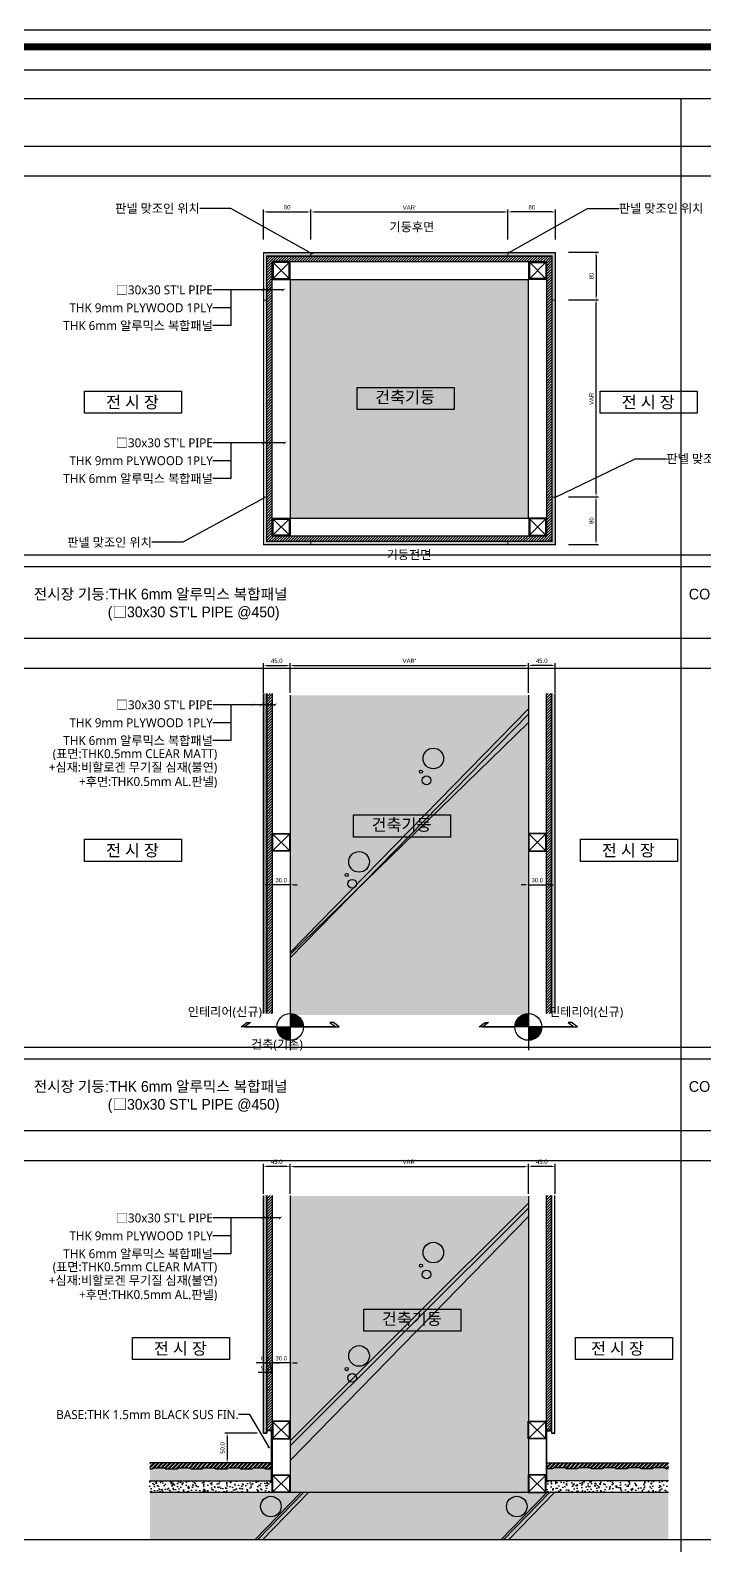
# Model space of a CAD drawing. Header units: millimetres. Extents: x 7297 to 60227, y -7497 to 19324.
# Drawn here: x 54290 to 55422, y -6079 to -3534 of the extents above; entities that cross this region are included whole.
import ezdxf
from ezdxf.enums import TextEntityAlignment as Align

# ---------------------------------------------------------------- set-up
doc = ezdxf.new("R2010")
doc.units = ezdxf.units.MM
doc.layers.add('NS_AL_PANEL', color=32, linetype='Continuous', lineweight=9)
for name, color, linetype in [('NS_COL_CYAN', 4, 'Continuous'), ('NS_COL_D-GREY', 8, 'Continuous'), ('NS_COL_MAGENTA', 6, 'Continuous'), ('NS_COL_RED', 1, 'Continuous'), ('NS_COL_WHITE', 7, 'Continuous'), ('NS_CON', 8, 'Continuous'), ('NS_CON_LINE', 2, 'Continuous'), ('NS_DIM', 1, 'Continuous'), ('NS_FORM', 7, 'Continuous'), ('NS_TEXT', 2, 'Continuous'), ('NS_TEXT_TITLE', 141, 'Continuous')]:
    doc.layers.add(name, color=color, linetype=linetype)
doc.styles.add('DH-TEXT', font='')
doc.styles.add('Expo M', font='Expo M.ttf')
doc.styles.add('MAIN FONT', font='')
doc.styles.add('TEXT', font='malgun.ttf', dxfattribs={"height": 1})
doc.styles.get('DH-TEXT').set_extended_font_data('Modern H Medium')
doc.styles.get('MAIN FONT').set_extended_font_data('HY울릉도L')
doc.dimstyles.new('IZM-GDSI(leader)-10(tick)', dxfattribs={"dimscale": 10, "dimtxt": 1, "dimasz": 0.5, "dimexe": 1, "dimexo": 2, "dimgap": 0.7, "dimtad": 1, "dimdec": 0, "dimrnd": 0.05, "dimdsep": 46, "dimlunit": 6, "dimtxsty": 'MAIN FONT', "dimblk": 'ARCHTICK', "dimcen": 2.5, "dimdle": 1, "dimclrd": 256, "dimclre": 256, "dimclrt": 7, "dimadec": 0, "dimazin": 0, "dimtfac": 1, "dimtdec": 0, "dimtix": 1, "dimtmove": 2, "dimatfit": 3, "dimldrblk": 'ARCHTICK', "dimfxl": 1, "dimlwd": -1, "dimlwe": -1, "dimarcsym": 0})
doc.dimstyles.new('N-SPACE', dxfattribs={"dimscale": 4, "dimtxt": 1.8, "dimasz": 1.5, "dimexe": 1, "dimexo": 1, "dimgap": 1, "dimtad": 1, "dimtoh": 1, "dimdec": 1, "dimzin": 1, "dimdsep": 46, "dimtxsty": 'Expo M', "dimcen": 2, "dimclrd": 1, "dimclre": 1, "dimclrt": 2, "dimadec": 1, "dimazin": 0, "dimtfac": 1, "dimtdec": 1, "dimtix": 1, "dimtmove": 1, "dimatfit": 3, "dimfxl": 1, "dimtolj": 1, "dimtzin": 1, "dimarcsym": 0})
pattern_1 = [(45, (10861.5593, -23321.323), (-3.36759605, 3.36759605), []), (45, (10863.8044, -23321.323), (-3.36759605, 3.36759605), [])]
pattern_2 = [(37.5, (-62117.7164, -61076.142), (-0.16000313, 4.89413237), [0, -3.8608, 0, -4.318, 0, -4.1275]), (7.5, (-62117.7164, -61076.142), (4.49523283, 7.168251), [0, -2.0828, 0, -3.4798, 0, -1.3335]), (327.5, (-62120.8406, -61076.142), (7.9099237, 0.01437185), [0, -1.27, 0, -4.572, 0, -5.969]), (317.5, (-62120.8406, -61076.142), (7.63556452, 2.22929323), [0, -0.635, 0, -2.9972, 0, -3.429])]
pattern_3 = [(50, (51351.13, 2781.026), (18.218467, -1.593909), [1.905, -20.955]), (355, (51351.13, 2781.026), (-3.524283, 19.105664), [1.524, -16.764]), (100.451, (51352.648, 2780.893), (14.69425, 17.51167), [1.619, -17.809]), (46.1842, (51351.13, 2786.106), (27.107904, -4.204233), [2.8575, -31.4325]), (96.6356, (51353.39, 2785.756), (23.74042, 24.742556), [2.4285, -26.7135]), (351.184, (51351.13, 2786.106), (23.74046, 24.74251), [2.286, -25.146]), (21, (51353.67, 2784.836), (15.161488, -10.226552), [1.905, -20.955]), (326, (51353.67, 2784.836), (6.180203, 18.418797), [1.524, -16.764]), (71.4514, (51354.933, 2783.984), (21.34165, 8.192286), [1.619, -17.809]), (37.5, (51351.13, 2781.026), (0.3088603, 8.455504), [0, -16.5608, 0, -17.018, 0, -16.8275]), (7.5, (51351.13, 2781.026), (6.681966, 10.0180575), [0, -9.7028, 0, -16.1798, 0, -6.4135]), (327.5, (51345.466, 2781.026), (13.5590595, -0.5728744), [0, -6.35, 0, -19.812, 0, -26.289]), (317.5, (51342.926, 2781.026), (14.812918, 2.542649), [0, -8.255, 0, -13.1572, 0, -18.669])]
pattern_4 = [(45, (26600.68, 157664.45), (-2.24506403, 2.24506403), [])]
pattern_5 = [(45, (26600.6787, 156965.087), (-2.24506403, 2.24506403), [])]

# ---------------------------------------------------------------- blocks, each defined once
blk = doc.blocks.new('*D634')
at = {"layer": 'NS_DIM', "color": 1, "lineweight": -2, "transparency": 16777216}
for p, q in [((54725.9, -5487.8), (54725.9, -5437.8)), ((54731.9, -5441.8), (55119.9, -5441.8)), ((55125.9, -5487.8), (55125.9, -5437.8))]:
    blk.add_line(p, q, dxfattribs=at)
at = {"layer": 'NS_DIM', "color": 1, "transparency": 16777216}
for points in [[(54731.9, -5440.8), (54731.9, -5442.8), (54725.9, -5441.8)], [(55119.9, -5440.8), (55119.9, -5442.8), (55125.9, -5441.8)]]:
    blk.add_solid(points, dxfattribs=at)
at = {"layer": 'NS_DIM', "color": 2, "transparency": 16777216, "insert": (54925.9, -5434.2), "char_height": 7.2, "attachment_point": 5, "style": 'Expo M'}
blk.add_mtext("\\A1;VAR'", dxfattribs=at)
blk = doc.blocks.new('*D633')
at = {"layer": 'NS_DIM', "color": 1, "lineweight": -2, "transparency": 16777216}
for p, q in [((55125.9, -5487.8), (55125.9, -5437.8)), ((55164.9, -5441.8), (55131.9, -5441.8)), ((55170.9, -5487.8), (55170.9, -5437.8))]:
    blk.add_line(p, q, dxfattribs=at)
at = {"layer": 'NS_DIM', "color": 1, "transparency": 16777216}
for points in [[(55131.9, -5440.8), (55131.9, -5442.8), (55125.9, -5441.8)], [(55164.9, -5440.8), (55164.9, -5442.8), (55170.9, -5441.8)]]:
    blk.add_solid(points, dxfattribs=at)
at = {"layer": 'NS_DIM', "color": 2, "transparency": 16777216, "insert": (55148.4, -5434.1), "char_height": 7.2, "attachment_point": 5, "style": 'Expo M'}
blk.add_mtext('\\A1;45.0', dxfattribs=at)
blk = doc.blocks.new('_ArchTick')
at = {"linetype": 'ByBlock', "const_width": 0.15}
blk.add_lwpolyline([(-0.5, -0.5), (0.5, 0.5)], dxfattribs=at)
blk = doc.blocks.new('*D632')
at = {"layer": 'NS_DIM', "color": 1, "lineweight": -2, "transparency": 16777216}
for p, q in [((54670.3, -5889.6), (54616, -5889.6)), ((54620, -5895.6), (54620, -5933.6)), ((54670.3, -5939.6), (54616, -5939.6))]:
    blk.add_line(p, q, dxfattribs=at)
at = {"layer": 'NS_DIM', "color": 1, "transparency": 16777216}
for points in [[(54619, -5895.6), (54621, -5895.6), (54620, -5889.6)], [(54619, -5933.6), (54621, -5933.6), (54620, -5939.6)]]:
    blk.add_solid(points, dxfattribs=at)
at = {"layer": 'NS_DIM', "color": 2, "transparency": 16777216, "insert": (54612.2, -5914.6), "char_height": 7.2, "attachment_point": 5, "rotation": 90, "style": 'Expo M'}
blk.add_mtext('\\A1;50.0', dxfattribs=at)
blk = doc.blocks.new('*D631')
at = {"layer": 'NS_DIM', "color": 1, "lineweight": -2, "transparency": 16777216}
for p, q in [((54680.9, -4646.8), (54680.9, -4596.8)), ((54686.9, -4600.8), (54719.9, -4600.8)), ((54725.9, -4646.8), (54725.9, -4596.8))]:
    blk.add_line(p, q, dxfattribs=at)
at = {"layer": 'NS_DIM', "color": 1, "transparency": 16777216}
for points in [[(54686.9, -4599.8), (54686.9, -4601.8), (54680.9, -4600.8)], [(54719.9, -4599.8), (54719.9, -4601.8), (54725.9, -4600.8)]]:
    blk.add_solid(points, dxfattribs=at)
at = {"layer": 'NS_DIM', "color": 2, "transparency": 16777216, "insert": (54703.4, -4593), "char_height": 7.2, "attachment_point": 5, "style": 'Expo M'}
blk.add_mtext('\\A1;45.0', dxfattribs=at)
blk = doc.blocks.new('*D630')
at = {"layer": 'NS_DIM', "color": 1, "lineweight": -2, "transparency": 16777216}
for p, q in [((54725.9, -4646.8), (54725.9, -4596.8)), ((54731.9, -4600.8), (55119.9, -4600.8)), ((55125.9, -4646.8), (55125.9, -4596.8))]:
    blk.add_line(p, q, dxfattribs=at)
at = {"layer": 'NS_DIM', "color": 1, "transparency": 16777216}
for points in [[(54731.9, -4599.8), (54731.9, -4601.8), (54725.9, -4600.8)], [(55119.9, -4599.8), (55119.9, -4601.8), (55125.9, -4600.8)]]:
    blk.add_solid(points, dxfattribs=at)
at = {"layer": 'NS_DIM', "color": 2, "transparency": 16777216, "insert": (54925.9, -4593.2), "char_height": 7.2, "attachment_point": 5, "style": 'Expo M'}
blk.add_mtext("\\A1;VAR'", dxfattribs=at)
blk = doc.blocks.new('*D629')
at = {"layer": 'NS_DIM', "color": 1, "lineweight": -2, "transparency": 16777216}
for p, q in [((55125.9, -4646.8), (55125.9, -4596.8)), ((55164.9, -4600.8), (55131.9, -4600.8)), ((55170.9, -4646.8), (55170.9, -4596.8))]:
    blk.add_line(p, q, dxfattribs=at)
at = {"layer": 'NS_DIM', "color": 1, "transparency": 16777216}
for points in [[(55131.9, -4599.8), (55131.9, -4601.8), (55125.9, -4600.8)], [(55164.9, -4599.8), (55164.9, -4601.8), (55170.9, -4600.8)]]:
    blk.add_solid(points, dxfattribs=at)
at = {"layer": 'NS_DIM', "color": 2, "transparency": 16777216, "insert": (55148.4, -4593), "char_height": 7.2, "attachment_point": 5, "style": 'Expo M'}
blk.add_mtext('\\A1;45.0', dxfattribs=at)
blk = doc.blocks.new('*D611')
at = {"layer": 'NS_DIM', "color": 1, "lineweight": -2, "transparency": 16777216}
for p, q in [((54695.9, -5744.7), (54695.9, -5775.9)), ((54725.9, -5744.7), (54725.9, -5775.9)), ((54689.9, -5771.9), (54683.9, -5771.9)), ((54725.9, -5771.9), (54695.9, -5771.9)), ((54731.9, -5771.9), (54737.9, -5771.9))]:
    blk.add_line(p, q, dxfattribs=at)
at = {"layer": 'NS_DIM', "color": 1, "transparency": 16777216}
for points in [[(54689.9, -5770.9), (54689.9, -5772.9), (54695.9, -5771.9)], [(54731.9, -5770.9), (54731.9, -5772.9), (54725.9, -5771.9)]]:
    blk.add_solid(points, dxfattribs=at)
at = {"layer": 'NS_DIM', "color": 2, "transparency": 16777216, "insert": (54710.9, -5764.1), "char_height": 7.2, "attachment_point": 5, "style": 'Expo M'}
blk.add_mtext('\\A1;30.0', dxfattribs=at)
blk = doc.blocks.new('*D610')
at = {"layer": 'NS_DIM', "color": 1, "lineweight": -2, "transparency": 16777216}
for p, q in [((54680.9, -5744.7), (54680.9, -5775.9)), ((54686.9, -5744.7), (54686.9, -5775.9)), ((54674.9, -5771.9), (54668.9, -5771.9)), ((54680.9, -5771.9), (54686.9, -5771.9)), ((54692.9, -5771.9), (54698.9, -5771.9))]:
    blk.add_line(p, q, dxfattribs=at)
at = {"layer": 'NS_DIM', "color": 1, "transparency": 16777216}
for points in [[(54674.9, -5770.9), (54674.9, -5772.9), (54680.9, -5771.9)], [(54692.9, -5770.9), (54692.9, -5772.9), (54686.9, -5771.9)]]:
    blk.add_solid(points, dxfattribs=at)
at = {"layer": 'NS_DIM', "color": 2, "transparency": 16777216, "insert": (54683.9, -5764.1), "char_height": 7.2, "attachment_point": 5, "style": 'Expo M'}
blk.add_mtext('\\A1;6.0', dxfattribs=at)
blk = doc.blocks.new('*D609')
at = {"layer": 'NS_DIM', "color": 1, "lineweight": -2, "transparency": 16777216}
for p, q in [((54686.9, -5744.7), (54686.9, -5775.9)), ((54695.9, -5744.7), (54695.9, -5775.9)), ((54680.9, -5771.9), (54674.9, -5771.9)), ((54686.9, -5771.9), (54695.9, -5771.9)), ((54686.9, -5771.9), (54695.9, -5771.9)), ((54691.4, -5771.9), (54695.4, -5788.1)), ((54701.9, -5771.9), (54707.9, -5771.9)), ((54695.4, -5788.1), (54672.3, -5788.1))]:
    blk.add_line(p, q, dxfattribs=at)
at = {"layer": 'NS_DIM', "color": 1, "transparency": 16777216}
for points in [[(54680.9, -5770.9), (54680.9, -5772.9), (54686.9, -5771.9)], [(54701.9, -5770.9), (54701.9, -5772.9), (54695.9, -5771.9)]]:
    blk.add_solid(points, dxfattribs=at)
at = {"layer": 'NS_DIM', "color": 2, "transparency": 16777216, "insert": (54683.9, -5780.4), "char_height": 7.2, "attachment_point": 5, "style": 'Expo M'}
blk.add_mtext('\\A1;9.0', dxfattribs=at)
blk = doc.blocks.new('*D608')
at = {"layer": 'NS_DIM', "color": 1, "lineweight": -2, "transparency": 16777216}
for p, q in [((54695.9, -4942), (54695.9, -4973.1)), ((54725.9, -4942), (54725.9, -4973.1)), ((54689.9, -4969.1), (54683.9, -4969.1)), ((54725.9, -4969.1), (54695.9, -4969.1)), ((54731.9, -4969.1), (54737.9, -4969.1))]:
    blk.add_line(p, q, dxfattribs=at)
at = {"layer": 'NS_DIM', "color": 1, "transparency": 16777216}
for points in [[(54689.9, -4968.1), (54689.9, -4970.1), (54695.9, -4969.1)], [(54731.9, -4968.1), (54731.9, -4970.1), (54725.9, -4969.1)]]:
    blk.add_solid(points, dxfattribs=at)
at = {"layer": 'NS_DIM', "color": 2, "transparency": 16777216, "insert": (54710.9, -4961.3), "char_height": 7.2, "attachment_point": 5, "style": 'Expo M'}
blk.add_mtext('\\A1;30.0', dxfattribs=at)
blk = doc.blocks.new('*D607')
at = {"layer": 'NS_DIM', "color": 1, "lineweight": -2, "transparency": 16777216}
for p, q in [((55125.9, -4942), (55125.9, -4973.1)), ((55155.9, -4942), (55155.9, -4973.1)), ((55119.9, -4969.1), (55113.9, -4969.1)), ((55125.9, -4969.1), (55155.9, -4969.1)), ((55161.9, -4969.1), (55167.9, -4969.1))]:
    blk.add_line(p, q, dxfattribs=at)
at = {"layer": 'NS_DIM', "color": 1, "transparency": 16777216}
for points in [[(55119.9, -4968.1), (55119.9, -4970.1), (55125.9, -4969.1)], [(55161.9, -4968.1), (55161.9, -4970.1), (55155.9, -4969.1)]]:
    blk.add_solid(points, dxfattribs=at)
at = {"layer": 'NS_DIM', "color": 2, "transparency": 16777216, "insert": (55140.9, -4961.3), "char_height": 7.2, "attachment_point": 5, "style": 'Expo M'}
blk.add_mtext('\\A1;30.0', dxfattribs=at)
blk = doc.blocks.new('HGJKL')
at = {"ltscale": 3}
for p, q in [((431337, 20596), (431457, 20476)), ((431337, 20476), (431457, 20596))]:
    blk.add_line(p, q, dxfattribs=at)
blk.add_lwpolyline([(431337, 20476), (431457, 20476), (431457, 20596), (431337, 20596)], close=True, dxfattribs=at)
blk.add_lwpolyline([(431351, 20482), (431443, 20482, 0.414214), (431451, 20490), (431451, 20582, 0.414214), (431443, 20590), (431351, 20590, 0.414214), (431343, 20582), (431343, 20490, 0.414214)], format="xyb", close=True, dxfattribs=at)
blk = doc.blocks.new('*D606')
at = {"layer": 'NS_DIM', "color": 1, "lineweight": -2, "transparency": 16777216}
for p, q in [((54680.9, -3885.4), (54680.9, -3835.4)), ((54686.9, -3839.4), (54754.9, -3839.4)), ((54760.9, -3885.4), (54760.9, -3835.4))]:
    blk.add_line(p, q, dxfattribs=at)
at = {"layer": 'NS_DIM', "color": 1, "transparency": 16777216}
for points in [[(54686.9, -3838.4), (54686.9, -3840.4), (54680.9, -3839.4)], [(54754.9, -3838.4), (54754.9, -3840.4), (54760.9, -3839.4)]]:
    blk.add_solid(points, dxfattribs=at)
at = {"layer": 'NS_DIM', "color": 2, "transparency": 16777216, "insert": (54720.9, -3831.6), "char_height": 7.2, "attachment_point": 5, "style": 'Expo M'}
blk.add_mtext('\\A1;80', dxfattribs=at)
blk = doc.blocks.new('*D605')
at = {"layer": 'NS_DIM', "color": 1, "lineweight": -2, "transparency": 16777216}
for p, q in [((54760.9, -3885.4), (54760.9, -3835.4)), ((54766.9, -3839.4), (55085.6, -3839.4)), ((55091.6, -3885.4), (55091.6, -3835.4))]:
    blk.add_line(p, q, dxfattribs=at)
at = {"layer": 'NS_DIM', "color": 1, "transparency": 16777216}
for points in [[(54766.9, -3838.4), (54766.9, -3840.4), (54760.9, -3839.4)], [(55085.6, -3838.4), (55085.6, -3840.4), (55091.6, -3839.4)]]:
    blk.add_solid(points, dxfattribs=at)
at = {"layer": 'NS_DIM', "color": 2, "transparency": 16777216, "insert": (54926.2, -3831.8), "char_height": 7.2, "attachment_point": 5, "style": 'Expo M'}
blk.add_mtext("\\A1;VAR'", dxfattribs=at)
blk = doc.blocks.new('*D604')
at = {"layer": 'NS_DIM', "color": 1, "lineweight": -2, "transparency": 16777216}
for p, q in [((55091.6, -3885.4), (55091.6, -3835.4)), ((55165.6, -3839.4), (55097.6, -3839.4)), ((55171.6, -3885.4), (55171.6, -3835.4))]:
    blk.add_line(p, q, dxfattribs=at)
at = {"layer": 'NS_DIM', "color": 1, "transparency": 16777216}
for points in [[(55097.6, -3838.4), (55097.6, -3840.4), (55091.6, -3839.4)], [(55165.6, -3838.4), (55165.6, -3840.4), (55171.6, -3839.4)]]:
    blk.add_solid(points, dxfattribs=at)
at = {"layer": 'NS_DIM', "color": 2, "transparency": 16777216, "insert": (55131.6, -3831.6), "char_height": 7.2, "attachment_point": 5, "style": 'Expo M'}
blk.add_mtext('\\A1;80', dxfattribs=at)
blk = doc.blocks.new('*D603')
at = {"layer": 'NS_DIM', "color": 1, "lineweight": -2, "transparency": 16777216}
for p, q in [((55193.6, -4317.6), (55243.6, -4317.6)), ((55239.6, -4391.6), (55239.6, -4323.6)), ((55193.6, -4397.6), (55243.6, -4397.6))]:
    blk.add_line(p, q, dxfattribs=at)
at = {"layer": 'NS_DIM', "color": 1, "transparency": 16777216}
for points in [[(55238.6, -4323.6), (55240.6, -4323.6), (55239.6, -4317.6)], [(55238.6, -4391.6), (55240.6, -4391.6), (55239.6, -4397.6)]]:
    blk.add_solid(points, dxfattribs=at)
at = {"layer": 'NS_DIM', "color": 2, "transparency": 16777216, "insert": (55231.8, -4357.6), "char_height": 7.2, "attachment_point": 5, "rotation": 90, "style": 'Expo M'}
blk.add_mtext('\\A1;80', dxfattribs=at)
blk = doc.blocks.new('*D602')
at = {"layer": 'NS_DIM', "color": 1, "lineweight": -2, "transparency": 16777216}
for p, q in [((55193.6, -3986.9), (55243.6, -3986.9)), ((55239.6, -4311.6), (55239.6, -3992.9)), ((55193.6, -4317.6), (55243.6, -4317.6))]:
    blk.add_line(p, q, dxfattribs=at)
at = {"layer": 'NS_DIM', "color": 1, "transparency": 16777216}
for points in [[(55238.6, -3992.9), (55240.6, -3992.9), (55239.6, -3986.9)], [(55238.6, -4311.6), (55240.6, -4311.6), (55239.6, -4317.6)]]:
    blk.add_solid(points, dxfattribs=at)
at = {"layer": 'NS_DIM', "color": 2, "transparency": 16777216, "insert": (55232, -4152.3), "char_height": 7.2, "attachment_point": 5, "rotation": 90, "style": 'Expo M'}
blk.add_mtext("\\A1;VAR'", dxfattribs=at)
blk = doc.blocks.new('*D601')
at = {"layer": 'NS_DIM', "color": 1, "lineweight": -2, "transparency": 16777216}
for p, q in [((55193.6, -3906.9), (55243.6, -3906.9)), ((55239.6, -3912.9), (55239.6, -3980.9)), ((55193.6, -3986.9), (55243.6, -3986.9))]:
    blk.add_line(p, q, dxfattribs=at)
at = {"layer": 'NS_DIM', "color": 1, "transparency": 16777216}
for points in [[(55238.6, -3912.9), (55240.6, -3912.9), (55239.6, -3906.9)], [(55238.6, -3980.9), (55240.6, -3980.9), (55239.6, -3986.9)]]:
    blk.add_solid(points, dxfattribs=at)
at = {"layer": 'NS_DIM', "color": 2, "transparency": 16777216, "insert": (55231.8, -3946.9), "char_height": 7.2, "attachment_point": 5, "rotation": 90, "style": 'Expo M'}
blk.add_mtext('\\A1;80', dxfattribs=at)
blk = doc.blocks.new('*D600')
at = {"layer": 'NS_DIM', "color": 1, "lineweight": -2, "transparency": 16777216}
for p, q in [((54680.9, -5487.8), (54680.9, -5437.8)), ((54719.9, -5441.8), (54686.9, -5441.8)), ((54725.9, -5487.8), (54725.9, -5437.8))]:
    blk.add_line(p, q, dxfattribs=at)
at = {"layer": 'NS_DIM', "color": 1, "transparency": 16777216}
for points in [[(54686.9, -5440.8), (54686.9, -5442.8), (54680.9, -5441.8)], [(54719.9, -5440.8), (54719.9, -5442.8), (54725.9, -5441.8)]]:
    blk.add_solid(points, dxfattribs=at)
at = {"layer": 'NS_DIM', "color": 2, "transparency": 16777216, "insert": (54703.4, -5434.1), "char_height": 7.2, "attachment_point": 5, "style": 'Expo M'}
blk.add_mtext('\\A1;45.0', dxfattribs=at)
blk = doc.blocks.new('AL-TEMPLATE')
at = {"color": 7, "ltscale": 2}
blk.add_lwpolyline([(1972.34, 1515.25), (1972.34, 921.25), (2812.34, 921.25), (2812.34, 1515.25)], close=True, dxfattribs=at)
at = {"color": 8, "const_width": 2.5}
blk.add_lwpolyline([(1976.34, 1509.45), (2808.34, 1509.45), (2808.34, 927.05), (1976.34, 927.05)], close=True, dxfattribs=at)
at = {"color": 9}
blk.add_lwpolyline([(1984.07, 1501.32), (2709.08, 1501.32), (2709.08, 935.18), (1984.07, 935.18)], close=True, dxfattribs=at)
blk = doc.blocks.new("50X50 ST'L PIPE")
at = {"ltscale": 3}
for p, q in [((0, 0), (50, 50)), ((0, 50), (50, 0))]:
    blk.add_line(p, q, dxfattribs=at)
blk.add_lwpolyline([(0, 0), (50, 0), (50, 50), (0, 50)], close=True, dxfattribs=at)
blk.add_lwpolyline([(3.5, 1.5), (46.5, 1.5, 0.414214), (48.5, 3.5), (48.5, 46.5, 0.414214), (46.5, 48.5), (3.5, 48.5, 0.414214), (1.5, 46.5), (1.5, 3.5, 0.414214)], format="xyb", close=True, dxfattribs=at)

msp = doc.modelspace()

# ---------------------------------------------------------------- hatches: boundary and pattern name
at = {"layer": 'NS_AL_PANEL'}
h = msp.add_hatch(color=256, dxfattribs=at)
h.paths.add_polyline_path([(55166.07, -4392.96), (54686.39, -4392.96), (54686.39, -3913.25), (55166.07, -3913.25)], flags=16)
h.paths.add_polyline_path([(55171.07, -4397.96), (54681.39, -4397.96), (54681.39, -3908.25), (55171.07, -3908.25)])
at = {"layer": 'NS_COL_CYAN'}
for points in [[(54681.39, -5185.16), (54686.39, -5185.16), (54686.39, -4647.73), (54681.39, -4647.73)], [(55170.39, -5185.16), (55165.39, -5185.16), (55165.39, -4647.73), (55170.39, -4647.73)]]:
    msp.add_hatch(color=256, dxfattribs=at).paths.add_polyline_path(points)
at = {"layer": 'NS_COL_D-GREY'}
h = msp.add_hatch(dxfattribs=at)
h.set_pattern_fill('AR-SAND', color=256, scale=0.1, style=0)
h.set_pattern_definition(pattern_2)
h.paths.add_polyline_path([(54490.38, -5949.64), (54490.38, -5969.64), (54694.39, -5969.64), (54694.39, -5947.97), (54694.39, -5947.97), (54694.39, -5949.64), (54684.93, -5949.64), (54682.43, -5947.97), (54664.21, -5947.97), (54661.71, -5949.64), (54643.29, -5949.64), (54640.79, -5947.97), (54622.36, -5947.97), (54619.87, -5949.64), (54601.44, -5949.64), (54598.94, -5947.97), (54580.52, -5947.97), (54578.02, -5949.64), (54559.6, -5949.64), (54557.1, -5947.97), (54538.68, -5947.97), (54536.18, -5949.64), (54517.76, -5949.64), (54515.26, -5947.97), (54496.84, -5947.97), (54494.34, -5949.64)])
h = msp.add_hatch(dxfattribs=at)
h.set_pattern_fill('AR-SAND', color=256, scale=0.1, style=0)
h.set_pattern_definition(pattern_2)
h.paths.add_polyline_path([(55361.09, -5949.64), (55361.09, -5969.64), (55157.09, -5969.64), (55157.09, -5947.97), (55157.09, -5947.97), (55157.09, -5949.64), (55166.55, -5949.64), (55169.05, -5947.97), (55187.27, -5947.97), (55189.77, -5949.64), (55208.19, -5949.64), (55210.69, -5947.97), (55229.11, -5947.97), (55231.61, -5949.64), (55250.03, -5949.64), (55252.53, -5947.97), (55270.95, -5947.97), (55273.45, -5949.64), (55291.87, -5949.64), (55294.37, -5947.97), (55312.79, -5947.97), (55315.29, -5949.64), (55333.71, -5949.64), (55336.21, -5947.97), (55354.63, -5947.97), (55357.13, -5949.64)])
h = msp.add_hatch(dxfattribs=at)
h.set_pattern_fill('AR-CONC', color=256, scale=0.1, style=0)
h.set_pattern_definition(pattern_3)
h.paths.add_polyline_path([(54490.38, -5969.64), (54490.38, -5988.74), (54695.89, -5988.74), (54695.89, -5969.64)])
h = msp.add_hatch(dxfattribs=at)
h.set_pattern_fill('AR-CONC', color=256, scale=0.1, style=0)
h.set_pattern_definition(pattern_3)
h.paths.add_polyline_path([(55361.09, -5969.64), (55361.09, -5988.74), (55155.59, -5988.74), (55155.59, -5969.64)])
at = {"layer": 'NS_COL_MAGENTA'}
h = msp.add_hatch(dxfattribs=at)
h.set_pattern_fill('ANSI31', color=256, angle=180, style=0, double=1)
h.set_pattern_definition([(225, (12348.0593, -39105.4494), (2.24506403, -2.24506403), [])])
h.paths.add_polyline_path([(55156.57, -4383.46), (54695.89, -4383.46), (54695.89, -3922.75), (55156.57, -3922.75)], flags=16)
edge = h.paths.add_edge_path()
edge.add_line((55165.57, -4392.46), (54686.89, -4392.46))
edge.add_line((54686.89, -4392.46), (54686.89, -3913.75))
edge.add_line((54686.89, -3913.75), (55165.57, -3913.75))
edge.add_line((55165.57, -3913.75), (55165.57, -4390.94))
h = msp.add_hatch(dxfattribs=at)
h.set_pattern_fill('ANSI31', color=256, style=0, double=1)
h.set_pattern_definition(pattern_4)
h.paths.add_polyline_path([(54686.89, -5185.16), (54695.89, -5185.16), (54695.89, -4647.73), (54686.89, -4647.73)])
h = msp.add_hatch(dxfattribs=at)
h.set_pattern_fill('ANSI31', color=256, style=0, double=1)
h.set_pattern_definition(pattern_4)
h.paths.add_polyline_path([(55164.89, -5185.16), (55155.89, -5185.16), (55155.89, -4647.73), (55164.89, -4647.73)])
h = msp.add_hatch(dxfattribs=at)
h.set_pattern_fill('ANSI31', color=256, style=0, double=1)
h.set_pattern_definition(pattern_5)
h.paths.add_polyline_path([(54686.89, -5884.52), (54695.89, -5884.52), (54695.89, -5490.93), (54686.89, -5490.93)])
h = msp.add_hatch(dxfattribs=at)
h.set_pattern_fill('ANSI31', color=256, style=0, double=1)
h.set_pattern_definition(pattern_5)
h.paths.add_polyline_path([(55164.89, -5884.52), (55155.89, -5884.52), (55155.89, -5490.93), (55164.89, -5490.93)])
at = {"layer": 'NS_COL_WHITE'}
h = msp.add_hatch(dxfattribs=at)
h.set_pattern_fill('ANSI32', color=256, scale=0.5, style=0)
h.set_pattern_definition(pattern_1)
h.paths.add_polyline_path([(54490.38, -5939.64), (54490.38, -5949.64), (54494.14, -5949.64), (54496.64, -5947.97), (54515.06, -5947.97), (54517.56, -5949.64), (54535.98, -5949.64), (54538.48, -5947.97), (54556.9, -5947.97), (54559.4, -5949.64), (54577.82, -5949.64), (54580.32, -5947.97), (54598.74, -5947.97), (54601.24, -5949.64), (54619.67, -5949.64), (54622.16, -5947.97), (54640.59, -5947.97), (54643.09, -5949.64), (54661.51, -5949.64), (54664.01, -5947.97), (54682.43, -5947.97), (54684.93, -5949.64), (54694.39, -5949.64), (54694.39, -5939.64)])
h = msp.add_hatch(dxfattribs=at)
h.set_pattern_fill('ANSI32', color=256, scale=0.5, style=0)
h.set_pattern_definition(pattern_1)
h.paths.add_polyline_path([(55361.09, -5939.64), (55361.09, -5949.64), (55357.33, -5949.64), (55354.83, -5947.97), (55336.41, -5947.97), (55333.91, -5949.64), (55315.49, -5949.64), (55312.99, -5947.97), (55294.57, -5947.97), (55292.07, -5949.64), (55273.65, -5949.64), (55271.15, -5947.97), (55252.73, -5947.97), (55250.23, -5949.64), (55231.81, -5949.64), (55229.31, -5947.97), (55210.89, -5947.97), (55208.39, -5949.64), (55189.97, -5949.64), (55187.47, -5947.97), (55169.05, -5947.97), (55166.55, -5949.64), (55157.09, -5949.64), (55157.09, -5939.64)])
at = {"layer": 'NS_CON'}
for points in [[(54725.89, -3953.54), (54725.89, -4353.54), (55125.89, -4353.54), (55125.89, -3953.54)], [(55125.89, -4650.79), (54725.89, -4650.79), (54725.89, -5187.66), (55125.89, -5187.66)], [(55125.89, -5491.83), (54725.89, -5491.83), (54725.89, -5989.64), (55125.89, -5989.64)], [(54490.38, -5989.64), (54490.38, -6068.7), (55361.09, -6068.7), (55361.09, -5989.64)]]:
    msp.add_hatch(color=256, dxfattribs=at).paths.add_polyline_path(points)

# ---------------------------------------------------------------- linework, layer by layer
at = {"layer": 'NS_AL_PANEL'}
for p, q in [((54760.89, -3907.75), (54760.89, -3913.75)), ((55091.57, -3907.75), (55091.57, -3913.75)), ((54680.89, -3987.75), (54686.89, -3987.75)), ((55171.57, -3987.75), (55165.57, -3987.75)), ((54680.89, -4318.46), (54686.89, -4318.46)), ((55171.57, -4318.46), (55165.57, -4318.46)), ((54760.89, -4398.46), (54760.89, -4392.46)), ((55091.57, -4398.46), (55091.57, -4392.46))]:
    msp.add_line(p, q, dxfattribs=at)
for points in [[(55171.57, -4398.46), (54680.89, -4398.46), (54680.89, -3907.75), (55171.57, -3907.75)], [(55171.07, -4397.96), (54681.39, -4397.96), (54681.39, -3908.25), (55171.07, -3908.25)], [(55166.07, -4392.96), (54686.39, -4392.96), (54686.39, -3913.25), (55166.07, -3913.25)]]:
    msp.add_lwpolyline(points, close=True, dxfattribs=at)
at = {"layer": 'NS_COL_CYAN'}
for points in [[(54680.89, -5185.16), (54680.89, -4647.73)], [(54681.39, -4647.73), (54681.39, -5185.16)], [(54686.39, -5185.16), (54686.39, -4647.73)], [(54686.89, -4647.73), (54686.89, -5185.16)], [(55164.89, -4647.73), (55164.89, -5185.16)], [(55165.39, -5185.16), (55165.39, -4647.73)], [(55170.39, -4647.73), (55170.39, -5185.16)], [(55170.89, -5185.16), (55170.89, -4647.73)], [(54686.89, -5490.93), (54686.89, -5889.64), (54680.89, -5889.64), (54680.89, -5490.93)], [(54681.39, -5490.93), (54681.39, -5889.64), (54686.39, -5889.64), (54686.39, -5490.93)], [(55164.59, -5490.93), (55164.59, -5889.64), (55170.59, -5889.64), (55170.59, -5490.93)], [(55170.09, -5490.93), (55170.09, -5889.64), (55165.09, -5889.64), (55165.09, -5490.93)], [(54686.89, -5886.02), (54686.89, -5884.52), (54695.89, -5884.52), (54695.89, -5969.64), (54694.39, -5969.64), (54694.39, -5886.02), (54686.89, -5886.02)], [(55164.59, -5886.02), (55164.59, -5884.52), (55155.59, -5884.52), (55155.59, -5969.64), (55157.09, -5969.64), (55157.09, -5886.02), (55164.59, -5886.02)]]:
    msp.add_lwpolyline(points, dxfattribs=at)
at = {"layer": 'NS_COL_MAGENTA'}
for p, q in [((54490.38, -5969.64), (54695.89, -5969.64)), ((55361.09, -5969.64), (55155.59, -5969.64))]:
    msp.add_line(p, q, dxfattribs=at)
for points in [[(55165.57, -4392.46), (54686.89, -4392.46), (54686.89, -3913.75), (55165.57, -3913.75), (55165.57, -4392.46)], [(54686.89, -5185.16), (54686.89, -4647.73)], [(54695.89, -4647.73), (54695.89, -5185.16)], [(55155.89, -4647.73), (55155.89, -5185.16)], [(55164.89, -5185.16), (55164.89, -4647.73)], [(54695.89, -5490.93), (54695.89, -5884.52), (54686.89, -5884.52), (54686.89, -5490.93)], [(55155.59, -5490.93), (55155.59, -5884.52), (55164.59, -5884.52), (55164.59, -5490.93)]]:
    msp.add_lwpolyline(points, dxfattribs=at)
msp.add_lwpolyline([(55156.57, -4383.46), (54695.89, -4383.46), (54695.89, -3922.75), (55156.57, -3922.75)], close=True, dxfattribs=at)
at = {"layer": 'NS_COL_RED'}
for p, q in [((53032.51, -3648.69), (56482.51, -3648.69)), ((55382.51, -6208.7), (55382.51, -3648.69)), ((53032.51, -3728.7), (56482.51, -3728.7)), ((56482.51, -4555.37), (53032.51, -4555.37))]:
    msp.add_line(p, q, dxfattribs=at)
at = {"layer": 'NS_COL_WHITE', "ltscale": 0.5}
for p, q in [((54725.89, -5168.79), (54725.89, -5207.66)), ((55125.89, -5168.79), (55125.89, -5207.66)), ((54685.39, -5207.66), (54766.39, -5207.66)), ((54725.89, -5207.66), (54725.89, -5246.53)), ((55166.39, -5207.66), (55085.39, -5207.66)), ((55125.89, -5207.66), (55125.89, -5246.53))]:
    msp.add_line(p, q, dxfattribs=at)
at = {"layer": 'NS_COL_WHITE', "ltscale": 0.5, "const_width": 22.5}
for points in [[(54737.14, -5207.66, 0.4142136), (54725.89, -5196.41, 1)], [(55114.64, -5207.66, -0.4142136), (55125.89, -5196.41, -1)], [(54714.64, -5207.66, 0.4142136), (54725.89, -5218.91, 1)], [(55137.14, -5207.66, -0.4142136), (55125.89, -5218.91, -1)]]:
    msp.add_lwpolyline(points, format="xyb", dxfattribs=at)
at = {"layer": 'NS_COL_WHITE'}
for points in [[(54694.39, -5949.64), (54694.39, -5939.64), (54490.38, -5939.64)], [(54490.38, -5949.64), (54494.14, -5949.64), (54496.64, -5947.97), (54515.06, -5947.97), (54517.56, -5949.64), (54535.98, -5949.64), (54538.48, -5947.97), (54556.9, -5947.97), (54559.4, -5949.64), (54577.82, -5949.64), (54580.32, -5947.97), (54598.74, -5947.97), (54601.24, -5949.64), (54619.67, -5949.64), (54622.16, -5947.97), (54640.59, -5947.97), (54643.09, -5949.64), (54661.51, -5949.64), (54664.01, -5947.97), (54682.43, -5947.97), (54684.93, -5949.64), (54694.39, -5949.64)], [(55157.09, -5949.64), (55157.09, -5939.64), (55361.09, -5939.64)], [(55361.09, -5949.64), (55357.33, -5949.64), (55354.83, -5947.97), (55336.41, -5947.97), (55333.91, -5949.64), (55315.49, -5949.64), (55312.99, -5947.97), (55294.57, -5947.97), (55292.07, -5949.64), (55273.65, -5949.64), (55271.15, -5947.97), (55252.73, -5947.97), (55250.23, -5949.64), (55231.81, -5949.64), (55229.31, -5947.97), (55210.89, -5947.97), (55208.39, -5949.64), (55189.97, -5949.64), (55187.47, -5947.97), (55169.05, -5947.97), (55166.55, -5949.64), (55157.09, -5949.64)]]:
    msp.add_lwpolyline(points, dxfattribs=at)
at = {"layer": 'NS_COL_WHITE', "ltscale": 0.5}
for centre in [(54725.89, -5207.66), (55125.89, -5207.66)]:
    msp.add_circle(centre, 22.5, dxfattribs=at)
at = {"layer": 'NS_CON', "ltscale": 3}
for p, q in [((55125.89, -4673.77), (54725.89, -5082.95)), ((55125.89, -4682.4), (54725.89, -5091.5)), ((55125.89, -4696.66), (54725.89, -5085.83)), ((55125.89, -5503.33), (54725.89, -5902.51)), ((55125.89, -5511.96), (54725.89, -5911.06)), ((55125.89, -5526.22), (54725.89, -5935.4)), ((54744.09, -5989.64), (54666.81, -6068.7)), ((54748.29, -5989.64), (54671, -6068.7)), ((54756.68, -5989.64), (54679.38, -6068.7)), ((55157, -5989.64), (55079.72, -6068.7)), ((55161.2, -5989.64), (55083.91, -6068.7)), ((55169.59, -5989.64), (55092.29, -6068.7))]:
    msp.add_line(p, q, dxfattribs=at)
for centre, radius in [((54966.35, -4756.97), 17.3), ((54945.59, -4779.03), 2.63), ((54954.99, -4793.67), 7.33), ((54841.6, -4930.58), 17.3), ((54820.84, -4952.64), 2.63), ((54830.23, -4967.28), 7.33), ((54966.35, -5586.53), 17.3), ((54945.59, -5608.59), 2.63), ((54954.99, -5623.23), 7.33), ((54841.6, -5760.14), 17.3), ((54820.84, -5782.21), 2.63), ((54830.23, -5796.85), 7.33), ((54693.56, -6012.99), 17.3), ((55106.47, -6012.99), 17.3)]:
    msp.add_circle(centre, radius, dxfattribs=at)
at = {"layer": 'NS_CON_LINE'}
for p, q in [((54725.89, -4650.79), (54725.89, -5187.66)), ((54725.89, -4650.79), (54725.89, -5187.66)), ((55125.89, -4650.79), (55125.89, -5187.66)), ((55125.89, -4650.79), (55125.89, -5187.66)), ((54725.89, -5491.83), (54725.89, -5989.64)), ((54725.89, -5491.83), (54725.89, -5989.64)), ((55125.89, -5491.83), (55125.89, -5989.64)), ((55125.89, -5491.83), (55125.89, -5989.64)), ((55361.09, -5989.64), (54490.38, -5989.64))]:
    msp.add_line(p, q, dxfattribs=at)
msp.add_lwpolyline([(54725.89, -4353.54), (55125.89, -4353.54), (55125.89, -3953.54), (54725.89, -3953.54)], close=True, dxfattribs=at)
msp.add_lwpolyline([(54725.89, -5490.93), (54725.89, -5989.64)], dxfattribs=at)
at = {"layer": 'NS_DIM'}
for p, q in [((53182.51, -3778.7), (56482.51, -3778.7)), ((56482.51, -4415.37), (53182.51, -4415.37)), ((56482.51, -4435.37), (53032.51, -4435.37)), ((53182.51, -4605.37), (56482.51, -4605.37)), ((56482.51, -5262.03), (53032.51, -5262.03)), ((56482.51, -5242.03), (53182.51, -5242.03)), ((56482.51, -5382.03), (53032.51, -5382.03)), ((53182.51, -5432.03), (56482.51, -5432.03)), ((56482.51, -6068.7), (53182.51, -6068.7))]:
    msp.add_line(p, q, dxfattribs=at)
for points in [[(54626.05, -3970.26), (54626.05, -4000.26), (54596.05, -4000.26)], [(54626.05, -4000.26), (54626.05, -4030.26), (54596.05, -4030.26)], [(54626.05, -4227.01), (54626.05, -4257.01), (54596.05, -4257.01)], [(54626.05, -4257.01), (54626.05, -4287.01), (54596.05, -4287.01)], [(54626.05, -4666.93), (54626.05, -4696.93), (54596.05, -4696.93)], [(54626.05, -4696.93), (54626.05, -4726.93), (54596.05, -4726.93)], [(54626.05, -5528.46), (54626.05, -5558.46), (54596.05, -5558.46)], [(54626.05, -5558.46), (54626.05, -5588.46), (54596.05, -5588.46)]]:
    msp.add_lwpolyline(points, dxfattribs=at)
at = {"layer": 'NS_FORM'}
for p, q in [((54643.38, -5207.66), (54653.25, -5200.43)), ((54703.39, -5207.66), (54643.38, -5207.66)), ((54659.08, -5200.43), (54649.22, -5207.66)), ((54649.22, -5207.66), (54703.39, -5207.66)), ((54653.25, -5200.43), (54659.08, -5200.43)), ((54703.39, -5207.66), (54703.39, -5207.66)), ((54748.39, -5207.66), (54808.39, -5207.66)), ((54802.56, -5207.66), (54748.39, -5207.66)), ((54748.39, -5207.66), (54748.39, -5207.66)), ((54798.53, -5200.43), (54792.69, -5200.43)), ((54792.69, -5200.43), (54802.56, -5207.66)), ((54808.39, -5207.66), (54798.53, -5200.43)), ((55043.38, -5207.66), (55053.25, -5200.43)), ((55103.39, -5207.66), (55043.38, -5207.66)), ((55059.08, -5200.43), (55049.22, -5207.66)), ((55049.22, -5207.66), (55103.39, -5207.66)), ((55053.25, -5200.43), (55059.08, -5200.43)), ((55103.39, -5207.66), (55103.39, -5207.66)), ((55148.39, -5207.66), (55208.39, -5207.66)), ((55202.56, -5207.66), (55148.39, -5207.66)), ((55148.39, -5207.66), (55148.39, -5207.66)), ((55198.53, -5200.43), (55192.69, -5200.43)), ((55192.69, -5200.43), (55202.56, -5207.66)), ((55208.39, -5207.66), (55198.53, -5200.43))]:
    msp.add_line(p, q, dxfattribs=at)
at = {"layer": 'NS_TEXT'}
for points in [[(54380.51, -4140.35), (54543.47, -4140.35), (54543.47, -4177.45), (54380.51, -4177.45)], [(54838.36, -4134.02), (55001.32, -4134.02), (55001.32, -4171.12), (54838.36, -4171.12)], [(55246.54, -4140.35), (55409.5, -4140.35), (55409.5, -4177.45), (55246.54, -4177.45)], [(54832.25, -4851.81), (54995.21, -4851.81), (54995.21, -4888.91), (54832.25, -4888.91)], [(54380.51, -4892.69), (54543.47, -4892.69), (54543.47, -4929.79), (54380.51, -4929.79)], [(55213.25, -4892.69), (55376.21, -4892.69), (55376.21, -4929.79), (55213.25, -4929.79)], [(54849.66, -5681.37), (55012.62, -5681.37), (55012.62, -5718.47), (54849.66, -5718.47)], [(54460.93, -5729.2), (54623.89, -5729.2), (54623.89, -5766.3), (54460.93, -5766.3)], [(55205, -5729.2), (55367.96, -5729.2), (55367.96, -5766.3), (55205, -5766.3)]]:
    msp.add_lwpolyline(points, close=True, dxfattribs=at)

# ---------------------------------------------------------------- block references
at = {"layer": 'NS_COL_WHITE', "yscale": 0.2499999999999257, "zscale": 0.2499999999999257}
for p, xscale in [((-53138.43, -9071.84), 0.2499999999999257), ((162990.89, -9071.7), -0.2499999999999257)]:
    msp.add_blockref('HGJKL', p, dxfattribs=dict(at, xscale=xscale))
at = {"layer": 'NS_COL_WHITE', "yscale": 0.2499999999999257, "zscale": 0.2499999999999257, "rotation": 180}
for p, xscale in [((-53138.43, 765.56), -0.2499999999999257), ((162990.89, 765.64), 0.2499999999999257)]:
    msp.add_blockref('HGJKL', p, dxfattribs=dict(at, xscale=xscale))
at = {"layer": 'NS_COL_WHITE', "ltscale": 3, "yscale": 0.6000000001895751, "zscale": 0.6000000001895751}
for p, xscale, rotation in [((54725.89, -4882.85), -0.6000000001895751, 90), ((55125.89, -4882.85), 0.6000000001895751, 270), ((54695.89, -5869.52), 0.6000000001895751, 270), ((55155.59, -5869.52), -0.6000000001895751, 90), ((54725.89, -5959.64), -0.6000000001895751, 90), ((55125.59, -5959.64), 0.6000000001895751, 270)]:
    msp.add_blockref("50X50 ST'L PIPE", p, dxfattribs=dict(at, xscale=xscale, rotation=rotation))
at = {"layer": 'NS_FORM', "xscale": 4.758564927853953, "yscale": 4.758564927853953, "zscale": 4.758564927853953}
msp.add_blockref('AL-TEMPLATE', (43591.17, -10744.83), dxfattribs=at)

# ---------------------------------------------------------------- texts
at = {"layer": 'NS_TEXT', "char_height": 18, "attachment_point": 1, "style": 'DH-TEXT'}
for s, insert, width in [("{\\fGulim|b0|i0|c129|p50;\\C256;전시장 기둥\\fModern H Medium|b0|i0|c129|p50;:T\\fHyundai M Hinted|b0|i0|c129|p50;HK 6mm \\fGulim|b0|i0|c129|p50;알루믹스\\fHyundai M Hinted|b0|i0|c129|p50; \\fGulim|b0|i0|c129|p50;복합패널\\fHyundai M Hinted|b0|i0|c129|p50;\\P                   (\\fGulim|b0|i0|c129|p50;□\\fHyundai M Hinted|b0|i0|c129|p50;30x30 ST'L PIPE @450)}", (54295.27, -4471.97), 1048.4639), ("CONSULTATION ROOM:THK 12mm APP' TEMPERED CLEAR GLASS FIN.", (55395.27, -4471.97), 950), ("{\\fGulim|b0|i0|c129|p50;\\C256;전시장 기둥\\fModern H Medium|b0|i0|c129|p50;:T\\fHyundai M Hinted|b0|i0|c129|p50;HK 6mm \\fGulim|b0|i0|c129|p50;알루믹스\\fHyundai M Hinted|b0|i0|c129|p50; \\fGulim|b0|i0|c129|p50;복합패널\\fHyundai M Hinted|b0|i0|c129|p50;\\P                   (\\fGulim|b0|i0|c129|p50;□\\fHyundai M Hinted|b0|i0|c129|p50;30x30 ST'L PIPE @450)}", (54295.27, -5298.64), 1048.4639), ("CONSULTATION ROOM:THK 12mm APP' TEMPERED CLEAR GLASS FIN.", (55395.27, -5298.64), 950)]:
    msp.add_mtext(s, dxfattribs=dict(at, insert=insert, width=width))
at = {"layer": 'NS_TEXT_TITLE', "style": 'TEXT'}
for s, p in [('판넬 맞조인 위치', (54574.02, -3833.34)), ("□30x30 ST'L PIPE", (54596.05, -3970.26)), ('THK 9mm PLYWOOD 1PLY', (54596.05, -4000.26)), ('THK 6mm 알루믹스 복합패널', (54596.05, -4030.26)), ("□30x30 ST'L PIPE", (54596.05, -4227.01)), ('THK 9mm PLYWOOD 1PLY', (54596.05, -4257.01)), ('THK 6mm 알루믹스 복합패널', (54596.05, -4287.01)), ('판넬 맞조인 위치', (54493.57, -4393.96)), ("□30x30 ST'L PIPE", (54596.05, -4666.93)), ('THK 9mm PLYWOOD 1PLY', (54596.05, -4696.93)), ('THK 6mm 알루믹스 복합패널', (54596.05, -4726.93)), ('(표면:THK0.5mm CLEAR MATT)', (54603.45, -4748.86)), ('+심재:비할로겐 무기질 심재(불연)', (54603.55, -4771.57)), ('+후면:THK0.5mm AL.판넬)', (54603.55, -4795.68)), ("□30x30 ST'L PIPE", (54596.05, -5528.46, 0)), ('THK 9mm PLYWOOD 1PLY', (54596.05, -5558.46, 0)), ('THK 6mm 알루믹스 복합패널', (54596.05, -5588.46, 0)), ('(표면:THK0.5mm CLEAR MATT)', (54603.45, -5610.4, 0)), ('+심재:비할로겐 무기질 심재(불연)', (54603.55, -5633.11, 0)), ('+후면:THK0.5mm AL.판넬)', (54603.55, -5657.21, 0)), ('BASE:THK 1.5mm BLACK SUS FIN.', (54639.42, -5858.65))]:
    msp.add_text(s, height=15, dxfattribs=at).set_placement(p, align=Align.MIDDLE_RIGHT)
for p in [(55277.76, -3833.34), (55357.76, -4253.73)]:
    msp.add_text('판넬 맞조인 위치', height=15, dxfattribs=at).set_placement(p, align=Align.MIDDLE_LEFT)
for s, height, p in [('기둥후면', 15, (54930.28, -3864.47)), ('전 시 장', 20, (54461.07, -4158.9)), ('건축기둥', 20, (54918.92, -4150.4)), ('전 시 장', 20, (55327.1, -4158.9)), ('기둥전면', 15, (54925.53, -4414.89)), ('건축기둥', 20, (54912.81, -4868.19)), ('전 시 장', 20, (54461.07, -4911.24)), ('전 시 장', 20, (55293.81, -4911.24)), ('건축기둥', 20, (54930.21, -5697.75)), ('전 시 장', 20, (54541.48, -5747.75)), ('전 시 장', 20, (55275.56, -5747.75))]:
    msp.add_text(s, height=height, dxfattribs=at).set_placement(p, align=Align.MIDDLE_CENTER)
for s, p in [('인테리어(신규)', (54553.98, -5189.68)), ('인테리어(신규)', (55160.52, -5189.68)), ('건축(기존)', (54660.2, -5244.29))]:
    msp.add_text(s, height=15, dxfattribs=at).set_placement(p)

# ---------------------------------------------------------------- dimensions: what is measured, and where the dimension line sits
at = {"layer": 'NS_DIM'}
for base, p1, p2, text, picture, middle in [((54760.89, -3839.42), (54680.89, -3889.42), (54760.89, -3889.42), '80', '*D606', (54720.89, -3831.63)), ((55091.57, -3839.42), (54760.89, -3889.42), (55091.57, -3889.42), "VAR'", '*D605', (54926.23, -3831.82)), ((55125.89, -4600.79), (54725.89, -4650.79), (55125.89, -4650.79), "VAR'", '*D630', (54925.89, -4593.19)), ((55125.89, -5441.83), (54725.89, -5491.83), (55125.89, -5491.83), "VAR'", '*D634', (54925.89, -5434.23))]:
    dim = msp.add_linear_dim(base=base, p1=p1, p2=p2, text=text, dimstyle='N-SPACE', dxfattribs=at)
    dim.commit()
    dim.dimension.update_dxf_attribs({"geometry": picture, "text_midpoint": middle})
for base, p1, p2, angle, text, picture, middle in [((55091.57, -3839.42), (55171.57, -3889.42), (55091.57, -3889.42), 180, '80', '*D604', (55131.57, -3831.63)), ((55239.56, -3986.94), (55189.56, -3906.94), (55189.56, -3986.94), 270, '80', '*D601', (55231.77, -3946.94)), ((55239.56, -3986.94), (55189.56, -4317.63), (55189.56, -3986.94), 90, "VAR'", '*D602', (55231.96, -4152.28)), ((55239.56, -4317.63), (55189.56, -4397.63), (55189.56, -4317.63), 90, '80', '*D603', (55231.77, -4357.63))]:
    dim = msp.add_linear_dim(base=base, p1=p1, p2=p2, angle=angle, text=text, dimstyle='N-SPACE', dxfattribs=at)
    dim.commit()
    dim.dimension.update_dxf_attribs({"geometry": picture, "text_midpoint": middle})
for base, p1, p2, picture, middle in [((54725.89, -4600.79), (54680.89, -4650.79), (54725.89, -4650.79), '*D631', (54703.39, -4593.01)), ((55155.89, -4969.1), (55125.89, -4937.96), (55155.89, -4937.96), '*D607', (55140.89, -4961.32)), ((54686.89, -5771.88), (54680.89, -5740.74), (54686.89, -5740.74), '*D610', (54683.89, -5764.1))]:
    dim = msp.add_linear_dim(base=base, p1=p1, p2=p2, dimstyle='N-SPACE', dxfattribs=at)
    dim.commit()
    dim.dimension.update_dxf_attribs({"geometry": picture, "text_midpoint": middle})
for base, p1, p2, angle, picture, middle in [((55125.89, -4600.79), (55170.89, -4650.79), (55125.89, -4650.79), 180, '*D629', (55148.39, -4593.01)), ((54695.89, -4969.1), (54725.89, -4937.96), (54695.89, -4937.96), 180, '*D608', (54710.89, -4961.32)), ((54680.89, -5441.83), (54725.89, -5491.83), (54680.89, -5491.83), 180, '*D600', (54703.39, -5434.05)), ((55125.89, -5441.83), (55170.89, -5491.83), (55125.89, -5491.83), 180, '*D633', (55148.39, -5434.05)), ((54695.89, -5771.88), (54725.89, -5740.74), (54695.89, -5740.74), 180, '*D611', (54710.89, -5764.1)), ((54619.97, -5939.64), (54674.27, -5889.64), (54674.27, -5939.64), 270, '*D632', (54612.19, -5914.64))]:
    dim = msp.add_linear_dim(base=base, p1=p1, p2=p2, angle=angle, dimstyle='N-SPACE', dxfattribs=at)
    dim.commit()
    dim.dimension.update_dxf_attribs({"geometry": picture, "text_midpoint": middle})
dim = msp.add_linear_dim(base=(54695.89, -5771.88), p1=(54686.89, -5740.74), p2=(54695.89, -5740.74), dimstyle='N-SPACE', dxfattribs=at)
dim.commit()
dim.dimension.update_dxf_attribs({"geometry": '*D609', "text_midpoint": (54691.38, -5788.14), "dimtype": 128})

# ---------------------------------------------------------------- leaders
for points in [[(54762.72, -3909.72), (54626.33, -3833.34), (54574.02, -3833.34)], [(55092.29, -3907.85), (55225.45, -3833.34), (55277.76, -3833.34)], [(54680.89, -3970.26), (54596.05, -3970.26, 0)], [(54714.98, -3970.26), (54596.05, -3970.26, 0)], [(54691.35, -3970.26), (54596.05, -3970.26, 0)], [(54680.66, -4227.01), (54596.05, -4227.01, 0)], [(54717.45, -4227.01), (54596.05, -4227.01, 0)], [(54693.82, -4227.01), (54596.05, -4227.01, 0)], [(55171.57, -4318.46), (55305.45, -4253.73), (55357.76, -4253.73)], [(54681.72, -4320.04), (54545.89, -4393.96), (54493.57, -4393.96)], [(54664.34, -4666.93), (54596.05, -4666.93, 0)], [(54701.13, -4666.93), (54596.05, -4666.93, 0)], [(54677.5, -4666.93), (54596.05, -4666.93, 0)], [(54681.34, -5528.46), (54596.05, -5528.46, 0)], [(54709.77, -5528.46), (54596.05, -5528.46, 0)], [(54689.62, -5528.46), (54596.05, -5528.46, 0)], [(54691.09, -5914.52), (54658.16, -5858.65), (54639.42, -5858.65)]]:
    msp.add_leader(points, dimstyle='IZM-GDSI(leader)-10(tick)', dxfattribs=at)

doc.saveas('drawing.dxf')
